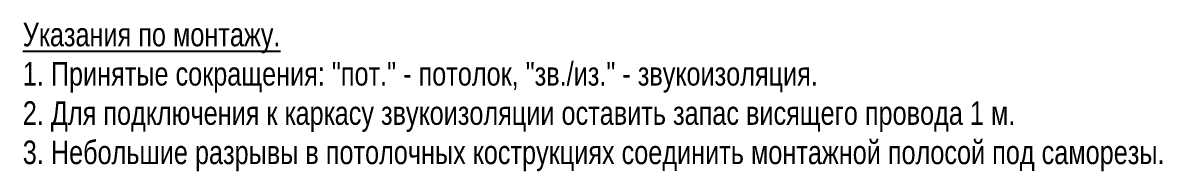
# Model space of a CAD drawing. Header units: millimetres. Extents: x -14566 to 16488, y -7315 to 17206.
# Drawn here: x 9305 to 11719, y -512 to -197 of the extents above; entities that cross this region are included whole.
import ezdxf

# ---------------------------------------------------------------- set-up
doc = ezdxf.new("R2010")
doc.units = ezdxf.units.MM
doc.layers.add('09 ДСУП', color=7, linetype='Continuous')
doc.styles.add('ГОСТ-ISOCPEUR', font='isocpeui.ttf', dxfattribs={"width": 0.8})

msp = doc.modelspace()

# ---------------------------------------------------------------- texts
at = {"layer": '09 ДСУП', "insert": (9304.9, -197.3), "char_height": 50, "width": 3523.961, "attachment_point": 1, "style": 'ГОСТ-ISOCPEUR'}
msp.add_mtext('{\\fUbuntu|b0|i0|c0|p34;\\LУказания по монтажу.\\P\\l1. Принятые сокращения: "пот." - потолок, "зв./из." - звукоизоляция.\\P2. Для подключения к каркасу звукоизоляции оставить запас висящего провода 1 м.\\P3. Небольшие разрывы в потолочных кострукциях соединить монтажной полосой под саморезы.}', dxfattribs=at)

doc.saveas('drawing.dxf')
